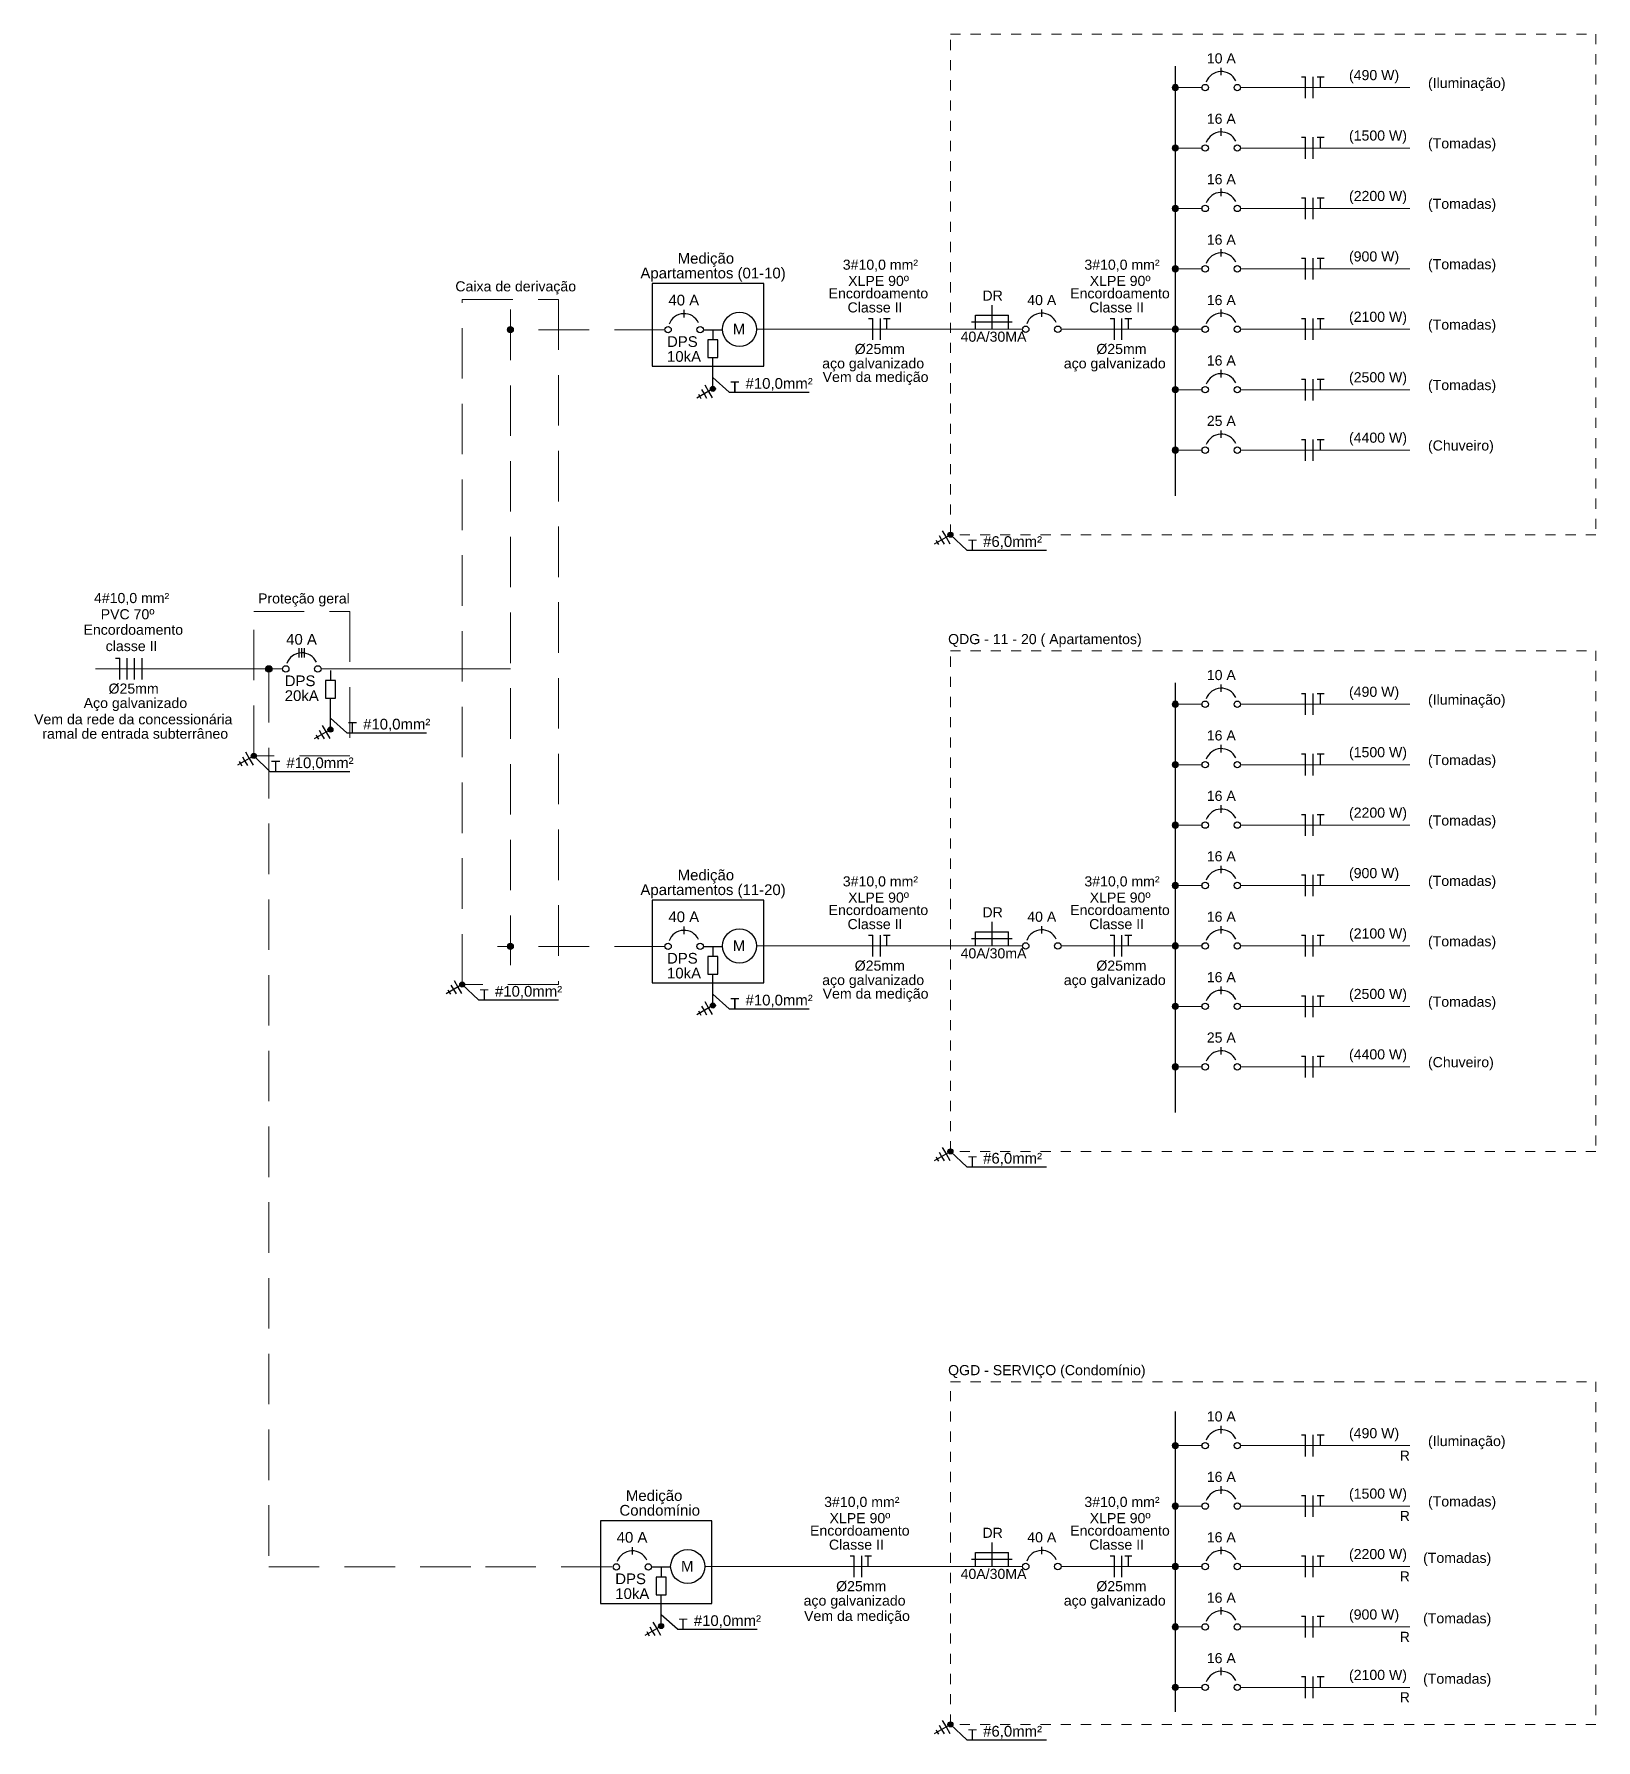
# Model space of a CAD drawing. Header units: millimetres. Extents: x 425 to 646, y 332 to 411.
# Drawn here: x 466.16 to 481.63, y 357.42 to 374.31 of the extents above; entities that cross this region are included whole.
import ezdxf
from ezdxf.enums import TextEntityAlignment as Align

# ---------------------------------------------------------------- set-up
doc = ezdxf.new("R2010")
doc.units = ezdxf.units.MM
for name, pattern in [('CONTINU', [0]), ('Dashed', [0.75, 0.5, -0.25]), ('HIDDEN', [0.375, 0.25, -0.125])]:
    doc.linetypes.add(name, pattern=pattern)
for name, color, linetype in [('Chamada', 7, 'Continuous'), ('Elétrico', 5, 'Continuous'), ('Fiação', 5, 'Continuous'), ('Texto - Elétrica', 3, 'Continuous')]:
    doc.layers.add(name, color=color, linetype=linetype)
for name, color, linetype, lineweight in [('DI-Barramento', 6, 'Continuous', 30), ('DI-Disjuntor', 1, 'Continuous', 30), ('DI-Fios', 1, 'Continuous', 30), ('DI-Linhas do diagrama', 7, 'Dashed', 20), ('DI-Textos do diagrama', 5, 'Continuous', 20), ('DI-Título do diagrama', 5, 'Continuous', 30), ('EL-Fios', 1, 'Continuous', 30)]:
    doc.layers.add(name, color=color, linetype=linetype, lineweight=lineweight)
doc.styles.add('ARIAL', font='arial.ttf')

msp = doc.modelspace()

# ---------------------------------------------------------------- hatches: boundary and pattern name
at = {"layer": 'Elétrico'}
for points in [[(472.90418, 370.80217, 1), (472.85418, 370.80217, 1)], [(475.25721, 369.35712, 1), (475.20721, 369.35712, 1)], [(469.11639, 367.42818, 1), (469.06639, 367.42818, 1)], [(468.35653, 367.16637, 1), (468.30653, 367.16637, 1)], [(470.42214, 364.90354, 1), (470.37214, 364.90354, 1)], [(472.90418, 364.69559, 1), (472.85418, 364.69559, 1)], [(475.25721, 363.25053, 1), (475.20721, 363.25053, 1)], [(472.39158, 358.55057, 1), (472.34158, 358.55057, 1)], [(475.25721, 357.57631, 1), (475.20721, 357.57631, 1)]]:
    msp.add_hatch(color=256, dxfattribs=at).paths.add_polyline_path(points)

# ---------------------------------------------------------------- linework, layer by layer
at = {"layer": 'Chamada'}
for p, q in [((473.03985, 370.77028), (472.87918, 370.91392)), ((473.03985, 370.77028), (473.83189, 370.77028)), ((475.39289, 369.20416), (475.23221, 369.35712)), ((475.39289, 369.20416), (476.18492, 369.20416)), ((469.25207, 367.39628), (469.09139, 367.53993)), ((469.25207, 367.39628), (470.04411, 367.39628)), ((468.4922, 367.01341), (468.33153, 367.16637)), ((468.4922, 367.01341), (469.28424, 367.01341)), ((470.55782, 364.75058), (470.39714, 364.90354)), ((470.55782, 364.75058), (471.34985, 364.75058)), ((473.03985, 364.66369), (472.87918, 364.80734)), ((473.03985, 364.66369), (473.83189, 364.66369)), ((475.39289, 363.09757), (475.23221, 363.25053)), ((475.39289, 363.09757), (476.18492, 363.09757)), ((472.52726, 358.51867), (472.36658, 358.66232)), ((472.52726, 358.51867), (473.31929, 358.51867)), ((475.39289, 357.42335), (475.23221, 357.57631)), ((475.39289, 357.42335), (476.18492, 357.42335))]:
    msp.add_line(p, q, dxfattribs=at)
at = {"layer": 'DI-Barramento', "linetype": 'Continuous'}
for p, q in [((477.45942, 373.99703), (477.45942, 369.74343)), ((477.45942, 367.89044), (477.45942, 363.63684)), ((477.45942, 360.67366), (477.45942, 357.69972))]:
    msp.add_line(p, q, dxfattribs=at)
at = {"layer": 'DI-Disjuntor', "linetype": 'Continuous'}
for p, q in [((477.91482, 373.90703), (477.91482, 373.98118)), ((477.91482, 373.30868), (477.91482, 373.38283)), ((477.91482, 372.71038), (477.91482, 372.78448)), ((477.91482, 372.11203), (477.91482, 372.18613)), ((472.59403, 371.50944), (472.59403, 371.58359)), ((476.13657, 371.51363), (476.13657, 371.58778)), ((477.91482, 371.51368), (477.91482, 371.58778)), ((477.91482, 370.91533), (477.91482, 370.98943)), ((477.91482, 370.31698), (477.91482, 370.39108)), ((468.78288, 368.14102), (468.78288, 368.23371)), ((468.80788, 368.14102), (468.80788, 368.23371)), ((468.83288, 368.14102), (468.83288, 368.23371)), ((477.91482, 367.80044), (477.91482, 367.87459)), ((477.91482, 367.20209), (477.91482, 367.27624)), ((477.91482, 366.60379), (477.91482, 366.67789)), ((477.91482, 366.00544), (477.91482, 366.07954)), ((472.59403, 365.40285), (472.59403, 365.477)), ((476.13657, 365.40704), (476.13657, 365.48119)), ((477.91482, 365.40709), (477.91482, 365.48119)), ((477.91482, 364.80874), (477.91482, 364.88284)), ((477.91482, 364.21039), (477.91482, 364.28449)), ((477.91482, 360.45872), (477.91482, 360.53287)), ((477.91482, 359.86037), (477.91482, 359.93452)), ((472.08143, 359.25783), (472.08143, 359.33198)), ((476.13657, 359.26202), (476.13657, 359.33617)), ((477.91482, 359.26207), (477.91482, 359.33617)), ((477.91482, 358.66372), (477.91482, 358.73782)), ((477.91482, 358.06537), (477.91482, 358.13947))]:
    msp.add_line(p, q, dxfattribs=at)
for centre in [(477.75597, 373.78523), (478.07367, 373.78523), (477.75597, 373.18693), (478.07367, 373.18693), (477.75597, 372.58858), (478.07367, 372.58858), (477.75597, 371.99023), (478.07367, 371.99023), (472.43518, 371.38769), (472.75288, 371.38769), (475.97772, 371.39188), (476.29542, 371.39188), (477.75597, 371.39188), (478.07367, 371.39188), (477.75597, 370.79353), (478.07367, 370.79353), (477.75597, 370.19518), (478.07367, 370.19518), (468.4811, 368.02854), (468.64903, 368.02854), (468.96673, 368.02854), (477.75597, 367.67864), (478.07367, 367.67864), (477.75597, 367.08034), (478.07367, 367.08034), (477.75597, 366.48199), (478.07367, 366.48199), (477.75597, 365.88364), (478.07367, 365.88364), (472.43518, 365.2811), (472.75288, 365.2811), (475.97772, 365.28529), (476.29542, 365.28529), (477.75597, 365.28529), (478.07367, 365.28529), (477.75597, 364.68694), (478.07367, 364.68694), (477.75597, 364.08859), (478.07367, 364.08859), (477.75597, 360.33692), (478.07367, 360.33692), (477.75597, 359.73862), (478.07367, 359.73862), (471.92258, 359.13608), (472.24028, 359.13608), (475.97772, 359.14027), (476.29542, 359.14027), (477.75597, 359.14027), (478.07367, 359.14027), (477.75597, 358.54192), (478.07367, 358.54192), (477.75597, 357.94357), (478.07367, 357.94357)]:
    msp.add_circle(centre, 0.03177, dxfattribs=at)
for centre in [(477.91482, 373.78523), (477.91482, 373.18693), (477.91482, 372.58858), (477.91482, 371.99023), (472.59403, 371.38769), (476.13657, 371.39188), (477.91482, 371.39188), (477.91482, 370.79353), (477.91482, 370.19518), (468.80788, 368.02854), (477.91482, 367.67864), (477.91482, 367.08034), (477.91482, 366.48199), (477.91482, 365.88364), (472.59403, 365.2811), (476.13657, 365.28529), (477.91482, 365.28529), (477.91482, 364.68694), (477.91482, 364.08859), (477.91482, 360.33692), (477.91482, 359.73862), (472.08143, 359.13608), (476.13657, 359.14027), (477.91482, 359.14027), (477.91482, 358.54192), (477.91482, 357.94357)]:
    msp.add_arc(centre, 0.15885, 25, 160, dxfattribs=at)
at = {"layer": 'DI-Fios', "linetype": 'Continuous'}
for p, q in [((478.70779, 373.89113), (478.75014, 373.89113)), ((478.75014, 373.67933), (478.75014, 373.89113)), ((478.82424, 373.67933), (478.82424, 373.89113)), ((478.86449, 373.89113), (478.93229, 373.89113)), ((478.89839, 373.78523), (478.89839, 373.89113)), ((478.70779, 373.29283), (478.75014, 373.29283)), ((478.75014, 373.08103), (478.75014, 373.29283)), ((478.82424, 373.08103), (478.82424, 373.29283)), ((478.86449, 373.29283), (478.93229, 373.29283)), ((478.89839, 373.18693), (478.89839, 373.29283)), ((478.70779, 372.69448), (478.75014, 372.69448)), ((478.75014, 372.48268), (478.75014, 372.69448)), ((478.82424, 372.48268), (478.82424, 372.69448)), ((478.86449, 372.69448), (478.93229, 372.69448)), ((478.89839, 372.58858), (478.89839, 372.69448)), ((478.70779, 372.09613), (478.75014, 372.09613)), ((478.75014, 371.88433), (478.75014, 372.09613)), ((478.82424, 371.88433), (478.82424, 372.09613)), ((478.86449, 372.09613), (478.93229, 372.09613)), ((478.89839, 371.99023), (478.89839, 372.09613)), ((474.42161, 371.49777), (474.46396, 371.49777)), ((474.46396, 371.28598), (474.46396, 371.49778)), ((474.53806, 371.28598), (474.53806, 371.49778)), ((474.56771, 371.49777), (474.63551, 371.49777)), ((474.60161, 371.39187), (474.60161, 371.49777)), ((476.81447, 371.49778), (476.85682, 371.49778)), ((476.85682, 371.28598), (476.85682, 371.49778)), ((476.93092, 371.28598), (476.93092, 371.49778)), ((476.96057, 371.49778), (477.02837, 371.49778)), ((476.99447, 371.39188), (476.99447, 371.49778)), ((478.70779, 371.49778), (478.75014, 371.49778)), ((478.75014, 371.28598), (478.75014, 371.49778)), ((478.82424, 371.28598), (478.82424, 371.49778)), ((478.86449, 371.49778), (478.93229, 371.49778)), ((478.89839, 371.39188), (478.89839, 371.49778)), ((478.70779, 370.89943), (478.75014, 370.89943)), ((478.75014, 370.68763), (478.75014, 370.89943)), ((478.82424, 370.68763), (478.82424, 370.89943)), ((478.86449, 370.89943), (478.93229, 370.89943)), ((478.89839, 370.79353), (478.89839, 370.89943)), ((478.70779, 370.30108), (478.75014, 370.30108)), ((478.75014, 370.08928), (478.75014, 370.30108)), ((478.82424, 370.08928), (478.82424, 370.30108)), ((478.86449, 370.30108), (478.93229, 370.30108)), ((478.89839, 370.19518), (478.89839, 370.30108)), ((466.96159, 368.13444), (467.00394, 368.13444)), ((467.00394, 367.92264), (467.00394, 368.13444)), ((467.07804, 367.92264), (467.07804, 368.13444)), ((467.15214, 367.92264), (467.15214, 368.13444)), ((467.22624, 367.92264), (467.22624, 368.13444)), ((478.70779, 367.78454), (478.75014, 367.78454)), ((478.75014, 367.57274), (478.75014, 367.78454)), ((478.82424, 367.57274), (478.82424, 367.78454)), ((478.86449, 367.78454), (478.93229, 367.78454)), ((478.89839, 367.67864), (478.89839, 367.78454)), ((478.70779, 367.18624), (478.75014, 367.18624)), ((478.75014, 366.97444), (478.75014, 367.18624)), ((478.82424, 366.97444), (478.82424, 367.18624)), ((478.86449, 367.18624), (478.93229, 367.18624)), ((478.89839, 367.08034), (478.89839, 367.18624)), ((478.70779, 366.58789), (478.75014, 366.58789)), ((478.75014, 366.37609), (478.75014, 366.58789)), ((478.82424, 366.37609), (478.82424, 366.58789)), ((478.86449, 366.58789), (478.93229, 366.58789)), ((478.89839, 366.48199), (478.89839, 366.58789)), ((478.70779, 365.98954), (478.75014, 365.98954)), ((478.75014, 365.77774), (478.75014, 365.98954)), ((478.82424, 365.77774), (478.82424, 365.98954)), ((478.86449, 365.98954), (478.93229, 365.98954)), ((478.89839, 365.88364), (478.89839, 365.98954)), ((474.42161, 365.39119), (474.46396, 365.39119)), ((474.46396, 365.17939), (474.46396, 365.39119)), ((474.53806, 365.17939), (474.53806, 365.39119)), ((474.56771, 365.39119), (474.63551, 365.39119)), ((474.60161, 365.28529), (474.60161, 365.39119)), ((476.81447, 365.39119), (476.85682, 365.39119)), ((476.85682, 365.17939), (476.85682, 365.39119)), ((476.93092, 365.17939), (476.93092, 365.39119)), ((476.96057, 365.39119), (477.02837, 365.39119)), ((476.99447, 365.28529), (476.99447, 365.39119)), ((478.70779, 365.39119), (478.75014, 365.39119)), ((478.75014, 365.17939), (478.75014, 365.39119)), ((478.82424, 365.17939), (478.82424, 365.39119)), ((478.86449, 365.39119), (478.93229, 365.39119)), ((478.89839, 365.28529), (478.89839, 365.39119)), ((478.70779, 364.79284), (478.75014, 364.79284)), ((478.75014, 364.58104), (478.75014, 364.79284)), ((478.82424, 364.58104), (478.82424, 364.79284)), ((478.86449, 364.79284), (478.93229, 364.79284)), ((478.89839, 364.68694), (478.89839, 364.79284)), ((478.70779, 364.19449), (478.75014, 364.19449)), ((478.75014, 363.98269), (478.75014, 364.19449)), ((478.82424, 363.98269), (478.82424, 364.19449)), ((478.86449, 364.19449), (478.93229, 364.19449)), ((478.89839, 364.08859), (478.89839, 364.19449)), ((478.70779, 360.44282), (478.75014, 360.44282)), ((478.75014, 360.23102), (478.75014, 360.44282)), ((478.82424, 360.23102), (478.82424, 360.44282)), ((478.86449, 360.44282), (478.93229, 360.44282)), ((478.89839, 360.33692), (478.89839, 360.44282)), ((478.70779, 359.84452), (478.75014, 359.84452)), ((478.75014, 359.63272), (478.75014, 359.84452)), ((478.82424, 359.63272), (478.82424, 359.84452)), ((478.86449, 359.84452), (478.93229, 359.84452)), ((478.89839, 359.73862), (478.89839, 359.84452)), ((474.23749, 359.24617), (474.27984, 359.24617)), ((474.27984, 359.03437), (474.27984, 359.24617)), ((474.35394, 359.03437), (474.35394, 359.24617)), ((474.38359, 359.24617), (474.45139, 359.24617)), ((474.41749, 359.14027), (474.41749, 359.24617)), ((476.81447, 359.24617), (476.85682, 359.24617)), ((476.85682, 359.03437), (476.85682, 359.24617)), ((476.93092, 359.03437), (476.93092, 359.24617)), ((476.96057, 359.24617), (477.02837, 359.24617)), ((476.99447, 359.14027), (476.99447, 359.24617)), ((478.70779, 359.24617), (478.75014, 359.24617)), ((478.75014, 359.03437), (478.75014, 359.24617)), ((478.82424, 359.03437), (478.82424, 359.24617)), ((478.86449, 359.24617), (478.93229, 359.24617)), ((478.89839, 359.14027), (478.89839, 359.24617)), ((478.70779, 358.64782), (478.75014, 358.64782)), ((478.75014, 358.43602), (478.75014, 358.64782)), ((478.82424, 358.43602), (478.82424, 358.64782)), ((478.86449, 358.64782), (478.93229, 358.64782)), ((478.89839, 358.54192), (478.89839, 358.64782)), ((478.70779, 358.04947), (478.75014, 358.04947)), ((478.75014, 357.83767), (478.75014, 358.04947)), ((478.82424, 357.83767), (478.82424, 358.04947)), ((478.86449, 358.04947), (478.93229, 358.04947)), ((478.89839, 357.94357), (478.89839, 358.04947))]:
    msp.add_line(p, q, dxfattribs=at)
at = {"layer": 'DI-Linhas do diagrama', "linetype": 'Continuous'}
for p, q in [((477.49122, 373.78523), (477.72417, 373.78523)), ((478.10542, 373.78523), (479.78264, 373.78523)), ((477.49122, 373.18693), (477.72417, 373.18693)), ((478.10542, 373.18693), (479.78264, 373.18693)), ((477.49122, 372.58858), (477.72417, 372.58858)), ((478.10542, 372.58858), (479.78264, 372.58858)), ((477.49122, 371.99023), (477.72417, 371.99023)), ((478.10542, 371.99023), (479.78264, 371.99023)), ((473.31187, 371.39188), (475.94595, 371.39188)), ((476.32719, 371.39188), (477.45942, 371.39188)), ((477.49122, 371.39188), (477.72417, 371.39188)), ((478.10542, 371.39188), (479.78264, 371.39188)), ((477.49122, 370.79353), (477.72417, 370.79353)), ((478.10542, 370.79353), (479.78264, 370.79353)), ((477.49122, 370.19518), (477.72417, 370.19518)), ((478.10542, 370.19518), (479.78264, 370.19518)), ((466.76336, 368.02854), (468.44933, 368.02854)), ((468.51008, 368.02854), (468.61726, 368.02854)), ((468.9985, 368.02854), (470.87349, 368.02854)), ((477.49122, 367.67864), (477.72417, 367.67864)), ((478.10542, 367.67864), (479.78264, 367.67864)), ((477.49122, 367.08034), (477.72417, 367.08034)), ((478.10542, 367.08034), (479.78264, 367.08034)), ((477.49122, 366.48199), (477.72417, 366.48199)), ((478.10542, 366.48199), (479.78264, 366.48199)), ((477.49122, 365.88364), (477.72417, 365.88364)), ((478.10542, 365.88364), (479.78264, 365.88364)), ((473.31187, 365.28529), (475.94595, 365.28529)), ((476.32719, 365.28529), (477.45942, 365.28529)), ((477.49122, 365.28529), (477.72417, 365.28529)), ((478.10542, 365.28529), (479.78264, 365.28529)), ((477.49122, 364.68694), (477.72417, 364.68694)), ((478.10542, 364.68694), (479.78264, 364.68694)), ((477.49122, 364.08859), (477.72417, 364.08859)), ((478.10542, 364.08859), (479.78264, 364.08859)), ((477.49122, 360.33692), (477.72417, 360.33692)), ((478.10542, 360.33692), (479.78264, 360.33692)), ((477.49122, 359.73862), (477.72417, 359.73862)), ((478.10542, 359.73862), (479.78264, 359.73862)), ((472.79927, 359.14027), (475.94595, 359.14027)), ((476.32719, 359.14027), (477.45942, 359.14027)), ((477.49122, 359.14027), (477.72417, 359.14027)), ((478.10542, 359.14027), (479.78264, 359.14027)), ((477.49122, 358.54192), (477.72417, 358.54192)), ((478.10542, 358.54192), (479.78264, 358.54192)), ((477.49122, 357.94357), (477.72417, 357.94357)), ((478.10542, 357.94357), (479.78264, 357.94357))]:
    msp.add_line(p, q, dxfattribs=at)
at = {"layer": 'DI-Linhas do diagrama'}
for p, q in [((470.87349, 371.58662), (470.87349, 365.09336)), ((472.40341, 371.38769), (470.87349, 371.38769)), ((472.40341, 365.2811), (470.74685, 365.2811)), ((470.62685, 359.13608), (471.89081, 359.13608))]:
    msp.add_line(p, q, dxfattribs=at)
at = {"layer": 'DI-Linhas do diagrama', "ltscale": 0.05}
for points in [[(475.23221, 369.35712), (475.23221, 374.31473), (481.62506, 374.31473), (481.62506, 369.35712), (475.23221, 369.35712)], [(475.23221, 363.25053), (475.23221, 368.20814), (481.62506, 368.20814), (481.62506, 363.25053), (475.23221, 363.25053)], [(475.23221, 357.57631), (475.23221, 360.96889), (481.62506, 360.96889), (481.62506, 357.57631), (475.23221, 357.57631)]]:
    msp.add_lwpolyline(points, close=True, dxfattribs=at)
at = {"layer": 'DI-Linhas do diagrama', "linetype": 'Continuous', "const_width": 0.03177}
for points in [[(477.4753, 373.78523, 1), (477.44353, 373.78523, 1)], [(477.4753, 373.18693, 1), (477.44353, 373.18693, 1)], [(477.4753, 372.58858, 1), (477.44353, 372.58858, 1)], [(477.4753, 371.99023, 1), (477.44353, 371.99023, 1)], [(470.88938, 371.38769, 1), (470.85761, 371.38769, 1)], [(477.4753, 371.39188, 1), (477.44353, 371.39188, 1)], [(477.4753, 370.79353, 1), (477.44353, 370.79353, 1)], [(477.4753, 370.19518, 1), (477.44353, 370.19518, 1)], [(468.49698, 368.02854, 1), (468.46521, 368.02854, 1)], [(477.4753, 367.67864, 1), (477.44353, 367.67864, 1)], [(477.4753, 367.08034, 1), (477.44353, 367.08034, 1)], [(477.4753, 366.48199, 1), (477.44353, 366.48199, 1)], [(477.4753, 365.88364, 1), (477.44353, 365.88364, 1)], [(470.88938, 365.2811, 1), (470.85761, 365.2811, 1)], [(477.4753, 365.28529, 1), (477.44353, 365.28529, 1)], [(477.4753, 364.68694, 1), (477.44353, 364.68694, 1)], [(477.4753, 364.08859, 1), (477.44353, 364.08859, 1)], [(477.4753, 360.33692, 1), (477.44353, 360.33692, 1)], [(477.4753, 359.73862, 1), (477.44353, 359.73862, 1)], [(477.4753, 359.14027, 1), (477.44353, 359.14027, 1)], [(477.4753, 358.54192, 1), (477.44353, 358.54192, 1)], [(477.4753, 357.94357, 1), (477.44353, 357.94357, 1)]]:
    msp.add_lwpolyline(points, format="xyb", close=True, dxfattribs=at)
at = {"layer": 'DI-Linhas do diagrama', "linetype": 'HIDDEN', "ltscale": 2}
for points in [[(470.39714, 364.90354), (470.39714, 371.68807), (471.34985, 371.68807), (471.34985, 364.90354), (470.39714, 364.90354)], [(468.33153, 367.16637), (468.33153, 368.59752), (469.28424, 368.59752), (469.28424, 367.16637), (468.33153, 367.16637)]]:
    msp.add_lwpolyline(points, close=True, dxfattribs=at)
at = {"layer": 'DI-Linhas do diagrama'}
msp.add_lwpolyline([(468.4811, 367.99677), (468.4811, 359.13608), (470.73681, 359.13608)], dxfattribs=at)
at = {"layer": 'DI-Linhas do diagrama', "linetype": 'Continuous'}
for centre in [(477.45942, 373.78523), (477.45942, 373.18693), (477.45942, 372.58858), (477.45942, 371.99023), (470.87349, 371.38769), (477.45942, 371.39188), (477.45942, 370.79353), (477.45942, 370.19518), (468.4811, 368.02854), (477.45942, 367.67864), (477.45942, 367.08034), (477.45942, 366.48199), (477.45942, 365.88364), (470.87349, 365.2811), (477.45942, 365.28529), (477.45942, 364.68694), (477.45942, 364.08859), (477.45942, 360.33692), (477.45942, 359.73862), (477.45942, 359.14027), (477.45942, 358.54192), (477.45942, 357.94357)]:
    msp.add_circle(centre, 0.03177, dxfattribs=at)
at = {"layer": 'EL-Fios'}
for p, q in [((475.64433, 371.39188), (475.64433, 371.63074)), ((475.845, 371.46198), (475.44076, 371.46198)), ((475.48067, 371.39188), (475.48067, 371.53208)), ((475.48067, 371.53208), (475.80799, 371.53208)), ((475.80799, 371.39188), (475.80799, 371.53208)), ((475.48067, 365.28529), (475.48067, 365.4255)), ((475.48067, 365.4255), (475.80799, 365.4255)), ((475.64433, 365.28529), (475.64433, 365.52416)), ((475.80799, 365.28529), (475.80799, 365.4255)), ((475.845, 365.35539), (475.44076, 365.35539)), ((475.48067, 359.14027), (475.48067, 359.28047)), ((475.48067, 359.28047), (475.80799, 359.28047)), ((475.64433, 359.14027), (475.64433, 359.37914)), ((475.80799, 359.14027), (475.80799, 359.28047)), ((475.845, 359.21037), (475.44076, 359.21037))]:
    msp.add_line(p, q, dxfattribs=at)
at = {"layer": 'Elétrico', "linetype": 'Continuous'}
for p, q in [((472.78465, 371.38769), (472.9737, 371.38769)), ((472.78465, 365.2811), (472.9737, 365.2811)), ((472.27205, 359.13608), (472.46111, 359.13608))]:
    msp.add_line(p, q, dxfattribs=at)
at = {"layer": 'Elétrico'}
for p, q in [((472.87918, 370.80217), (472.71935, 370.7099)), ((472.76711, 370.7951), (472.79206, 370.75188)), ((472.79786, 370.84183), (472.83536, 370.77688)), ((472.83536, 370.77688), (472.87286, 370.71193)), ((472.73636, 370.74836), (472.74876, 370.72688)), ((472.74876, 370.72688), (472.76116, 370.7054)), ((472.79206, 370.75188), (472.81701, 370.70866)), ((475.23221, 369.35712), (475.07238, 369.26484)), ((475.08939, 369.30331), (475.10179, 369.28183)), ((475.10179, 369.28183), (475.11419, 369.26035)), ((475.12014, 369.35004), (475.14509, 369.30683)), ((475.14509, 369.30683), (475.17004, 369.26361)), ((475.1509, 369.39678), (475.1884, 369.33183)), ((475.1884, 369.33183), (475.2259, 369.26687)), ((469.09139, 367.42818), (468.93157, 367.33591)), ((468.97933, 367.4211), (469.00428, 367.37789)), ((469.01008, 367.46784), (469.04758, 367.40289)), ((469.04758, 367.40289), (469.08508, 367.33793)), ((468.94858, 367.37437), (468.96098, 367.35289)), ((468.96098, 367.35289), (468.97338, 367.33141)), ((469.00428, 367.37789), (469.02923, 367.33467)), ((468.33153, 367.16637), (468.1717, 367.0741)), ((468.18871, 367.11256), (468.20111, 367.09108)), ((468.20111, 367.09108), (468.21351, 367.0696)), ((468.21946, 367.1593), (468.24441, 367.11608)), ((468.24441, 367.11608), (468.26936, 367.07286)), ((468.25021, 367.20603), (468.28771, 367.14108)), ((468.28771, 367.14108), (468.32521, 367.07613)), ((470.39714, 364.90354), (470.23731, 364.81126)), ((470.28507, 364.89646), (470.31003, 364.85324)), ((470.31583, 364.9432), (470.35333, 364.87824)), ((470.35333, 364.87824), (470.39083, 364.81329)), ((470.25432, 364.84972), (470.26672, 364.82824)), ((470.26672, 364.82824), (470.27913, 364.80676)), ((470.31003, 364.85324), (470.33498, 364.81003)), ((472.87918, 364.69559), (472.71935, 364.60331)), ((472.76711, 364.68851), (472.79206, 364.6453)), ((472.79786, 364.73525), (472.83536, 364.6703)), ((472.73636, 364.64178), (472.74876, 364.6203)), ((472.74876, 364.6203), (472.76116, 364.59882)), ((472.79206, 364.6453), (472.81701, 364.60208)), ((472.83536, 364.6703), (472.87286, 364.60534)), ((475.23221, 363.25053), (475.07238, 363.15826)), ((475.08939, 363.19672), (475.10179, 363.17524)), ((475.10179, 363.17524), (475.11419, 363.15376)), ((475.12014, 363.24346), (475.14509, 363.20024)), ((475.14509, 363.20024), (475.17004, 363.15702)), ((475.1509, 363.29019), (475.1884, 363.22524)), ((475.1884, 363.22524), (475.2259, 363.16029)), ((472.36658, 358.55057), (472.20675, 358.45829)), ((472.22376, 358.49675), (472.23616, 358.47527)), ((472.23616, 358.47527), (472.24856, 358.45379)), ((472.25451, 358.54349), (472.27946, 358.50027)), ((472.27946, 358.50027), (472.30442, 358.45706)), ((472.28527, 358.59023), (472.32277, 358.52527)), ((472.32277, 358.52527), (472.36027, 358.46032)), ((475.1509, 357.61597), (475.1884, 357.55102)), ((475.23221, 357.57631), (475.07238, 357.48404)), ((475.08939, 357.5225), (475.10179, 357.50102)), ((475.10179, 357.50102), (475.11419, 357.47954)), ((475.12014, 357.56923), (475.14509, 357.52602)), ((475.14509, 357.52602), (475.17004, 357.4828)), ((475.1884, 357.55102), (475.2259, 357.48607))]:
    msp.add_line(p, q, dxfattribs=at)
for centre in [(472.87918, 370.80217), (475.23221, 369.35712), (469.09139, 367.42818), (468.33153, 367.16637), (470.39714, 364.90354), (472.87918, 364.69559), (475.23221, 363.25053), (472.36658, 358.55057), (475.23221, 357.57631)]:
    msp.add_circle(centre, 0.025, dxfattribs=at)
at = {"layer": 'Fiação'}
for p, q in [((472.87918, 371.38769), (472.87918, 371.28769)), ((472.87918, 370.80217), (472.87918, 371.11269)), ((469.09139, 368.01369), (469.09139, 367.91369)), ((469.09139, 367.42818), (469.09139, 367.73869)), ((472.87918, 365.2811), (472.87918, 365.1811)), ((472.87918, 364.69559), (472.87918, 365.0061)), ((472.36658, 359.13608), (472.36658, 359.03608)), ((472.36658, 358.55057), (472.36658, 358.86108))]:
    msp.add_line(p, q, dxfattribs=at)
for points in [[(473.38266, 371.84385), (472.27755, 371.84385), (472.27755, 371.02637), (473.38266, 371.02637)], [(472.82918, 371.11269), (472.92918, 371.11269), (472.92918, 371.28769), (472.82918, 371.28769)], [(469.04139, 367.73869), (469.14139, 367.73869), (469.14139, 367.91369), (469.04139, 367.91369)], [(473.38266, 365.73726), (472.27755, 365.73726), (472.27755, 364.91978), (473.38266, 364.91978)], [(472.82918, 365.0061), (472.92918, 365.0061), (472.92918, 365.1811), (472.82918, 365.1811)], [(472.87006, 359.59224), (471.76495, 359.59224), (471.76495, 358.77476), (472.87006, 358.77476)], [(472.31658, 358.86108), (472.41658, 358.86108), (472.41658, 359.03608), (472.31658, 359.03608)]]:
    msp.add_lwpolyline(points, close=True, dxfattribs=at)
for centre in [(473.14276, 371.39188), (473.14276, 365.28529), (472.63016, 359.14027)]:
    msp.add_circle(centre, 0.16911, dxfattribs=at)

# ---------------------------------------------------------------- texts
at = {"layer": 'DI-Textos do diagrama', "linetype": 'CONTINU', "style": 'ARIAL'}
for s, p in [('(490 W)', (479.17975, 373.85896)), ('(Iluminação)', (479.962, 373.78096)), ('(1500 W)', (479.17975, 373.26046)), ('(Tomadas)', (479.962, 373.18296)), ('(2200 W)', (479.17975, 372.66196)), ('(Tomadas)', (479.962, 372.58461)), ('(900 W)', (479.17975, 372.06361)), ('3#10,0 mm²', (474.16591, 371.98143)), ('3#10,0 mm²', (476.55878, 371.98143)), ('(Tomadas)', (479.962, 371.98626)), ('Encordoamento', (474.02548, 371.69777)), ('XLPE 90º', (474.21873, 371.82098)), ('Encordoamento', (476.41834, 371.69777)), ('XLPE 90º', (476.6116, 371.82098)), ('Classe II', (474.21336, 371.55849)), ('Classe II', (476.60623, 371.55849)), ('(2100 W)', (479.17975, 371.46526)), ('(Tomadas)', (479.962, 371.38791)), ('%%C25mm', (474.28409, 371.1471)), ('%%C25mm', (476.67696, 371.14711)), ('Vem da medição', (473.9665, 370.86992)), ('(2500 W)', (479.17975, 370.86691)), ('(Tomadas)', (479.962, 370.78956)), ('(4400 W)', (479.17975, 370.26856)), ('(Chuveiro)', (479.962, 370.19121)), ('4#10,0 mm²', (466.74941, 368.68061)), ('PVC 70º', (466.81564, 368.52016)), ('Encordoamento', (466.6455, 368.36671)), ('classe II', (466.86543, 368.20497)), ('Aço galvanizado', (466.64729, 367.6412)), ('%%C25mm', (466.89343, 367.78377)), ('(490 W)', (479.17975, 367.75237)), ('(Iluminação)', (479.962, 367.67437)), ('Vem da rede da concessionária', (466.15562, 367.47956)), ('ramal de entrada subterrâneo', (466.23753, 367.33736)), ('(1500 W)', (479.17975, 367.15387)), ('(Tomadas)', (479.962, 367.07637)), ('(2200 W)', (479.17975, 366.55537)), ('(Tomadas)', (479.962, 366.47802)), ('(900 W)', (479.17975, 365.95702)), ('3#10,0 mm²', (474.16591, 365.87484)), ('3#10,0 mm²', (476.55878, 365.87484)), ('(Tomadas)', (479.962, 365.87967)), ('XLPE 90º', (474.21873, 365.71439)), ('XLPE 90º', (476.6116, 365.71439)), ('Encordoamento', (474.02548, 365.59118)), ('Classe II', (474.21336, 365.45191)), ('Encordoamento', (476.41834, 365.59119)), ('Classe II', (476.60623, 365.45191)), ('(2100 W)', (479.17975, 365.35867)), ('(Tomadas)', (479.962, 365.28132)), ('%%C25mm', (474.28409, 365.04052)), ('%%C25mm', (476.67696, 365.04052)), ('Vem da medição', (473.9665, 364.76333)), ('(2500 W)', (479.17975, 364.76032)), ('(Tomadas)', (479.962, 364.68297)), ('(4400 W)', (479.17975, 364.16197)), ('(Chuveiro)', (479.962, 364.08462)), ('(490 W)', (479.17975, 360.41065)), ('(Iluminação)', (479.962, 360.33265)), ('3#10,0 mm²', (473.9818, 359.72982)), ('3#10,0 mm²', (476.55878, 359.72982)), ('(1500 W)', (479.17975, 359.81215)), ('(Tomadas)', (479.962, 359.73465)), ('XLPE 90º', (474.03461, 359.56937)), ('XLPE 90º', (476.6116, 359.56937)), ('Encordoamento', (473.84136, 359.44616)), ('Encordoamento', (476.41834, 359.44616)), ('Classe II', (474.02924, 359.30688)), ('Classe II', (476.60623, 359.30689)), ('(2200 W)', (479.17975, 359.21365)), ('(Tomadas)', (479.91362, 359.17602)), ('%%C25mm', (474.09997, 358.8955)), ('%%C25mm', (476.67696, 358.8955)), ('Vem da medição', (473.78238, 358.60096)), ('(900 W)', (479.17975, 358.6153)), ('(Tomadas)', (479.91362, 358.57767)), ('(2100 W)', (479.17975, 358.01695)), ('(Tomadas)', (479.91362, 357.97932))]:
    msp.add_text(s, height=0.1, dxfattribs=at).set_placement(p)
at = {"layer": 'DI-Textos do diagrama', "style": 'ARIAL'}
for s, p in [('DR', (475.54888, 371.67568)), ('40A/30MA', (475.33282, 371.26867)), ('DR', (475.54888, 365.5691)), ('40A/30mA', (475.33282, 365.16209)), ('DR', (475.54888, 359.42408)), ('40A/30MA', (475.33282, 359.01707))]:
    msp.add_text(s, height=0.1, dxfattribs=at).set_placement(p)
at = {"layer": 'DI-Textos do diagrama', "linetype": 'CONTINU', "style": 'ARIAL'}
for p in [(474.46691, 371.00454), (476.85978, 371.00454), (474.46691, 364.89796), (476.85978, 364.89796), (474.28279, 358.75293), (476.85978, 358.75293)]:
    msp.add_text('aço galvanizado', height=0.1, dxfattribs=at).set_placement(p, align=Align.CENTER)
at = {"layer": 'DI-Textos do diagrama', "char_height": 0.1, "line_spacing_factor": 0.798, "style": 'ARIAL'}
for s, insert, width, attachment_point in [('10 A', (477.91497, 374.02332), 0.3314927, 8), ('16 A', (477.91497, 373.42532), 0.3314927, 8), ('16 A', (477.91497, 372.82682), 0.3314927, 8), ('16 A', (477.91497, 372.22847), 0.3314927, 8), ('40 A', (476.13672, 371.63012), 0.3314927, 8), ('16 A', (477.91497, 371.63012), 0.3314927, 8), ('16 A', (477.91497, 371.03177), 0.3314927, 8), ('25 A', (477.91497, 370.43342), 0.3314927, 8), ('10 A', (477.91497, 367.91674), 0.3314927, 8), ('16 A', (477.91497, 367.31874), 0.3314927, 8), ('16 A', (477.91497, 366.72024), 0.3314927, 8), ('16 A', (477.91497, 366.12189), 0.3314927, 8), ('40 A', (476.13672, 365.52354), 0.3314927, 8), ('16 A', (477.91497, 365.52354), 0.3314927, 8), ('16 A', (477.91497, 364.92519), 0.3314927, 8), ('25 A', (477.91497, 364.32684), 0.3314927, 8), ('10 A', (477.91497, 360.57502), 0.3314927, 8), ('R', (479.78279, 360.18867), 0.1074814, 9), ('16 A', (477.91497, 359.97702), 0.3314927, 8), ('R', (479.78279, 359.59037), 0.1074814, 9), ('40 A', (476.13672, 359.37852), 0.3314927, 8), ('16 A', (477.91497, 359.37852), 0.3314927, 8), ('R', (479.78279, 358.99202), 0.1074814, 9), ('16 A', (477.91497, 358.78017), 0.3314927, 8), ('R', (479.78279, 358.39367), 0.1074814, 9), ('16 A', (477.91497, 358.18182), 0.3314927, 8), ('R', (479.78279, 357.79532), 0.1074814, 9)]:
    msp.add_mtext(s, dxfattribs=dict(at, insert=insert, width=width, attachment_point=attachment_point))
at = {"layer": 'DI-Título do diagrama', "linetype": 'CONTINU', "style": 'ARIAL'}
for s, p in [('Caixa de derivação', (470.32856, 371.76717)), ('Proteção geral', (468.37412, 368.67662)), ('QDG - 11 - 20 ( Apartamentos)', (475.209, 368.27413)), ('QGD - SERVIÇO (Condomínio)', (475.209, 361.03489))]:
    msp.add_text(s, height=0.1, dxfattribs=at).set_placement(p)
at = {"layer": 'Texto - Elétrica', "linetype": 'CONTINU', "style": 'ARIAL'}
for s, p in [('Medição', (472.53046, 372.04162)), ('Apartamentos (01-10)', (472.16159, 371.89573)), ('M', (473.07617, 371.34196)), ('DPS', (472.42486, 371.21714)), ('10kA', (472.42486, 371.07002)), ('T', (473.05143, 370.77033)), ('#10,0mm²', (473.20277, 370.80287)), ('T', (475.40446, 369.20421)), ('#6,0mm²', (475.5558, 369.23676)), ('DPS', (468.63871, 367.85799)), ('20kA', (468.63871, 367.71087)), ('T', (469.26365, 367.39634)), ('#10,0mm²', (469.41499, 367.42888)), ('T', (468.50378, 367.01347)), ('#10,0mm²', (468.65512, 367.04601)), ('Medição', (472.53046, 365.93503)), ('Apartamentos (11-20)', (472.16159, 365.78915)), ('DPS', (472.42486, 365.11055)), ('M', (473.07617, 365.23538)), ('10kA', (472.42486, 364.96343)), ('T', (470.5694, 364.75063)), ('#10,0mm²', (470.72073, 364.78317)), ('T', (473.05143, 364.66375)), ('#10,0mm²', (473.20277, 364.69629)), ('T', (475.40446, 363.09763)), ('#6,0mm²', (475.5558, 363.13017)), ('Medição', (472.01786, 359.79001)), ('Condomínio', (471.95391, 359.64413)), ('M', (472.56357, 359.09036)), ('DPS', (471.91226, 358.96553)), ('10kA', (471.91226, 358.81841)), ('T', (472.53883, 358.51873)), ('#10,0mm²', (472.69017, 358.55127)), ('T', (475.40446, 357.42341)), ('#6,0mm²', (475.5558, 357.45595))]:
    msp.add_text(s, height=0.1059, dxfattribs=at).set_placement(p)
at = {"layer": 'Texto - Elétrica', "linetype": 'Continuous', "style": 'ARIAL'}
for p in [(472.4389, 371.62781), (468.65276, 368.26866), (472.4389, 365.52123), (471.9263, 359.37621)]:
    msp.add_text('40 A', height=0.1059, dxfattribs=at).set_placement(p)

doc.saveas('drawing.dxf')
